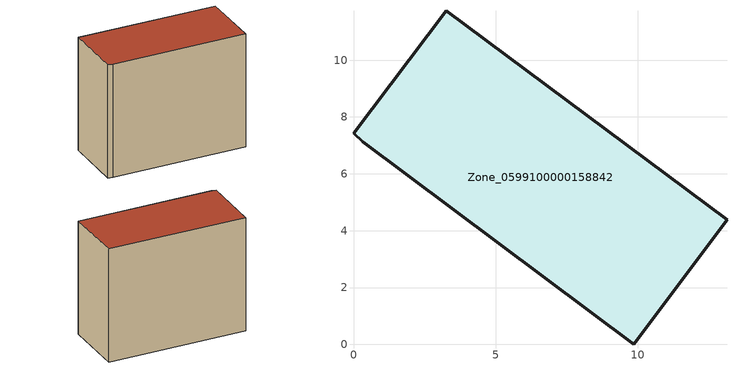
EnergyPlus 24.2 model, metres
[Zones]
Zone_0599100000158842
 floor ground (C_G): 9.86,0 0.33,7.12 0,7.43 3.26,11.74 13.14,4.38 z0
 wall outside (C_F): 0.33,7.12 9.86,0 13.14,4.38 3.26,11.74 0,7.43 0.33,7.12 z0:10.23
 roof outside (C_R): 13.14,4.38 3.26,11.74 0,7.43 0.33,7.12 9.86,0 z10.23
[BUILDING]
Pand.0599100000158842: North Axis=0; Terrain=City; Loads Convergence Tolerance Value=0.04; Temperature Convergence Tolerance Value=0.4; Solar Distribution=FullExterior; Maximum Number of Warmup Days=25; Minimum Number of Warmup Days=1
[Site:Location]
Rotterdam.The.Hague.AP_ZH_NLD Design_Conditions: Latitude=51.96; Longitude=4.45; Time Zone=1; Elevation=-4.5
[SITE:GROUNDTEMPERATURE:BUILDINGSURFACE]
18, 18, 18, 18, 18, 18, 18, 18, 18, 18, 18, 18
[MATERIAL] Thermal Absorptance=0.9; Solar Absorptance=0.7; Visible Absorptance=0.7
Name | Roughness | Thickness | Conductivity | Density | Specific Heat
G.TI.1946 | MediumSmooth | 0.15 | 1 | 540 | 1210
F.TI.1946 | Rough | 0.3 | 0.857143 | 1920 | 840
R.TI.1946 | MediumRough | 0.2 | 0.1 | 1500 | 1000
[CONSTRUCTION]
C_G: G.TI.1946
C_F: F.TI.1946
C_R: R.TI.1946
[ZONE]
Zone_0599100000158842: Type=1; Multiplier=1; Ceiling Height=Autocalculate; Volume=Autocalculate; Floor Area=autocalculate; Part of Total Floor Area=Yes
[ZONEINFILTRATION:DESIGNFLOWRATE]
Infil_Zone_0599100000158842: Zone or ZoneList or Space or SpaceList=Zone_0599100000158842; Schedule=AlwaysOn; Design Flow Rate Calculation Method=Flow/Area; Flow Rate per Floor Area=0.003; Constant Term Coefficient=1; Temperature Term Coefficient=0; Velocity Term Coefficient=0; Velocity Squared Term Coefficient=0
[HVACTEMPLATE:ZONE:IDEALLOADSAIRSYSTEM]
Zone_0599100000158842: Maximum Heating Supply Air Temperature=50; Minimum Cooling Supply Air Temperature=13; Maximum Heating Supply Air Humidity Ratio=0.0156; Minimum Cooling Supply Air Humidity Ratio=0.0077; Heating Limit=NoLimit; Cooling Limit=NoLimit; Dehumidification Control Type=ConstantSensibleHeatRatio; Cooling Sensible Heat Ratio=0.7; Dehumidification Setpoint=60; Humidification Control Type=None; Humidification Setpoint=30; Outdoor Air Method=None; Outdoor Air Flow Rate per Person=0.00944; Outdoor Air Flow Rate per Zone Floor Area=0; Outdoor Air Flow Rate per Zone=0; Demand Controlled Ventilation Type=None; Outdoor Air Economizer Type=NoEconomizer; Heat Recovery Type=None; Sensible Heat Recovery Effectiveness=0.7; Latent Heat Recovery Effectiveness=0.65
[ZONECONTROL:THERMOSTAT]
ThermostatControl_Zone_0599100000158842: Zone or ZoneList=Zone_0599100000158842; Control Type Schedule=DualSetpointControlType; Control 1=Thermostat_Zone_0599100000158842; Temperature Difference Between Cutout And Setpoint=0
[THERMOSTATSETPOINT:DUALSETPOINT]
Thermostat_Zone_0599100000158842: Heating Setpoint Temperature Schedule=HeatingSetpoint_Zone_0599100000158842; Cooling Setpoint Temperature Schedule=CoolingSetpoint_Zone_0599100000158842
[SCHEDULE:COMPACT]
HeatingSetpoint_Zone_0599100000158842: Through: 12/31, For: AllDays, Until: 24:00, 21
CoolingSetpoint_Zone_0599100000158842: Through: 12/31, For: AllDays, Until: 24:00, 24
DualSetpointControlType: Through: 12/31, For: AllDays, Until: 24:00, 4
AlwaysOn: Through: 12/31, For: AllDays, Until: 24:00, 1
